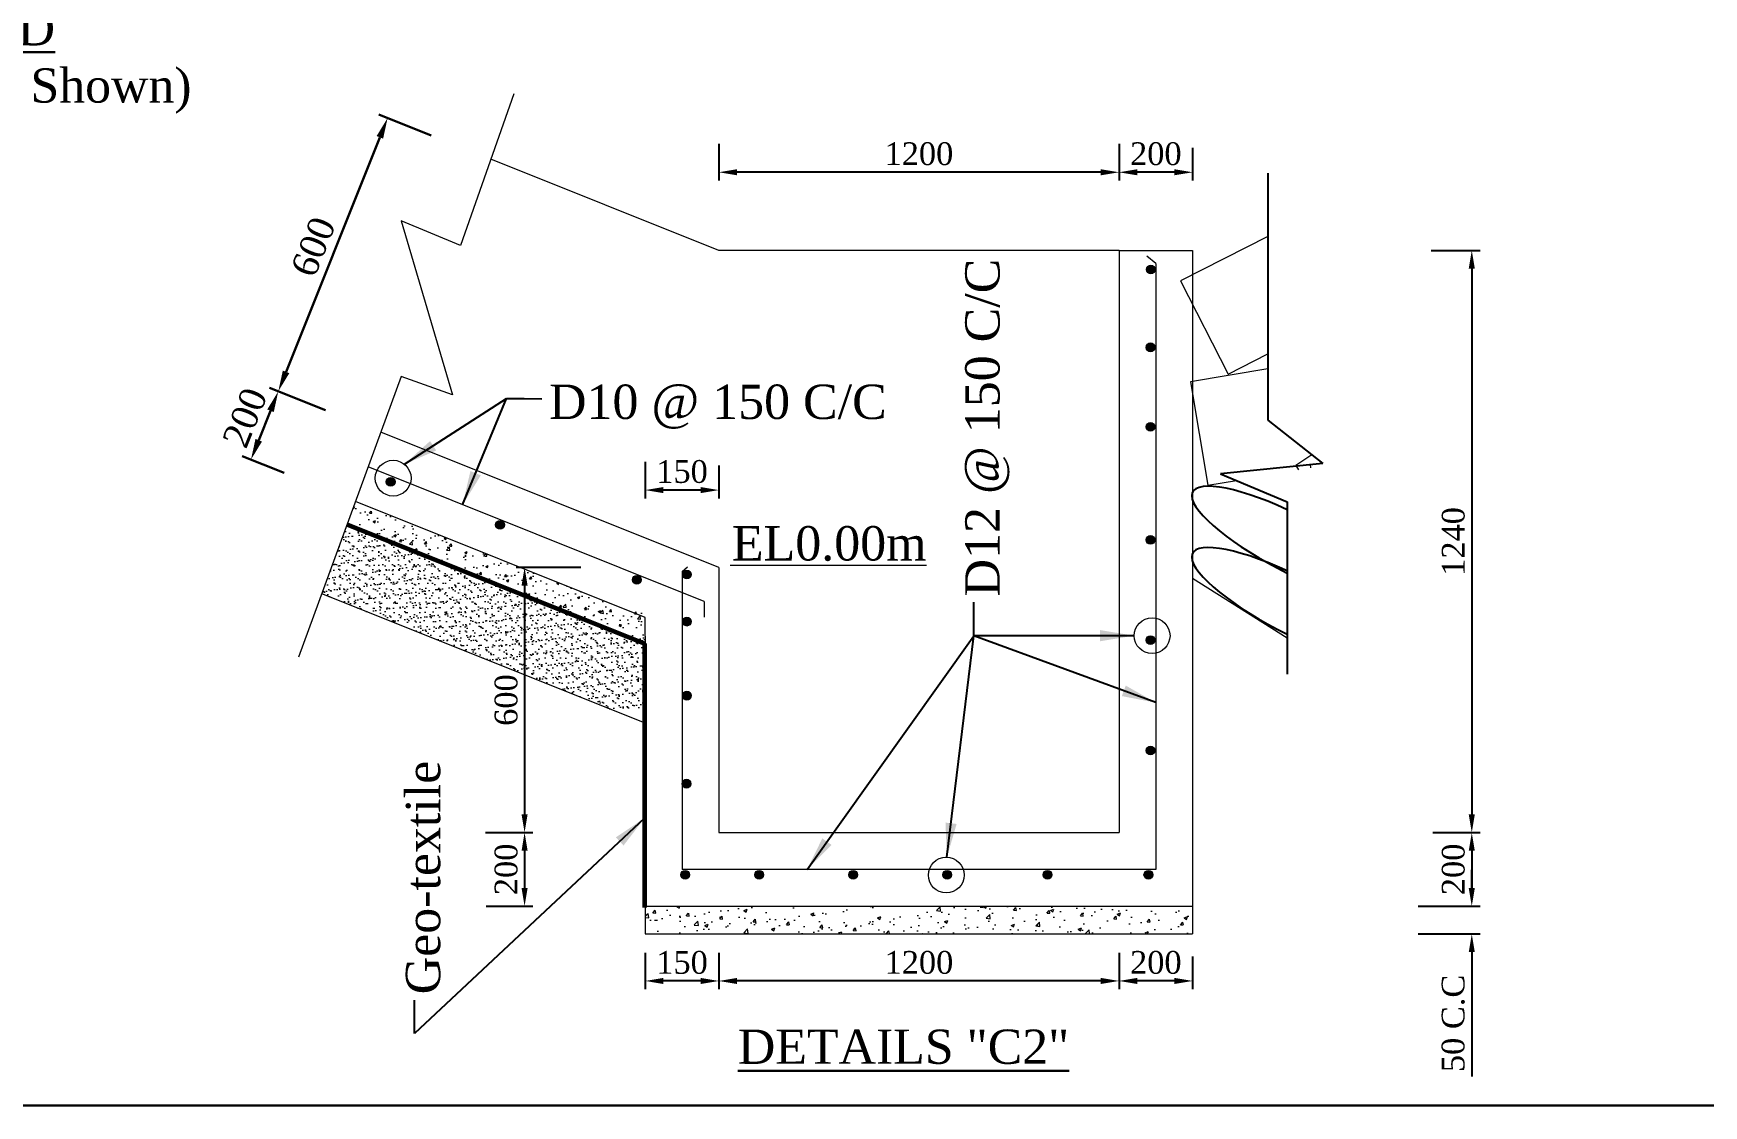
# Model space of a CAD drawing. Header units: metres. Extents: x -2434 to 11656, y -15288 to 8109.
# Drawn here: x 3242.9 to 3316.3, y -14114.4 to -14067.3 of the extents above; entities that cross this region are included whole.
import ezdxf

# ---------------------------------------------------------------- set-up
doc = ezdxf.new("R2010")
doc.units = ezdxf.units.M
doc.layers.add('Blocks', color=11, linetype='Continuous', lineweight=9)
doc.layers.add('LINE', color=7, linetype='Continuous')
doc.styles.get("Standard").update_dxf_attribs({"font": 'times.ttf'})
doc.dimstyles.get("Standard").update_dxf_attribs({"dimtxt": 0.5, "dimasz": 0.4075, "dimexe": 0.364, "dimexo": 0.219, "dimgap": 0.09, "dimtad": 0, "dimdec": 0, "dimlfac": 1000, "dimzin": 0, "dimdsep": 46, "dimtxsty": 'Standard', "dimcen": 0.09, "dimadec": 0, "dimazin": 0, "dimtfac": 1, "dimtdec": 0, "dimtofl": 0, "dimtmove": 0, "dimatfit": 3, "dimfxl": 1, "dimtolj": 1, "dimtzin": 0, "dimarcsym": 0})
pattern_1 = [(50, (3325.8325, -14481.2876), (1.09994, -0.0962322), [0.1150144, -1.265158]), (355, (3325.8325, -14481.2876), (-0.2127786, 1.1535045), [0.0920115, -1.0121265]), (100.451, (3325.9242, -14481.2956), (0.8871654, 1.057267), [0.097747, -1.0752184]), (46.1842, (3325.8325, -14480.9809), (1.6366397, -0.2538306), [0.1725216, -1.897737]), (96.6356, (3325.9689, -14481.002), (1.433328, 1.493832), [0.146621, -1.6128276]), (351.184, (3325.8325, -14480.981), (1.43333, 1.493829), [0.138017, -1.51819]), (21, (3325.98585, -14481.0576), (0.9153748, -0.617428), [0.1150144, -1.265158]), (326, (3325.9858, -14481.0576), (0.3731297, 1.112035), [0.0920115, -1.0121265]), (71.4514, (3326.0621, -14481.109), (1.288502, 0.4946093), [0.097747, -1.0752184]), (37.5, (3325.8325, -14481.28763), (0.01864744, 0.51050105), [0, -0.9998583, 0, -1.02746175, 0, -1.0159603]), (7.5, (3325.8325, -14481.28763), (0.4034237, 0.6048402), [0, -0.58580655, 0, -0.9768554, 0, -0.3872151]), (327.5, (3325.4905, -14481.28763), (0.8186282, -0.0345873), [0, -0.3833813, 0, -1.1961495, 0, -1.5871984]), (317.5, (3325.3372, -14481.2876), (0.8943299, 0.1535124), [0, -0.4983956, 0, -0.794366, 0, -1.1271409])]
pattern_2 = [(37.5, (3325.8325, -14481.28763), (-0.01380027, 0.42211892), [0, -0.332994, 0, -0.3724275, 0, -0.35599687]), (7.5, (3325.8325, -14481.28763), (0.3877138, 0.61826165), [0, -0.1796415, 0, -0.30013275, 0, -0.11501438]), (327.5, (3325.56303, -14481.28763), (0.68223092, 0.00123957), [0, -0.1095375, 0, -0.394335, 0, -0.51482625]), (317.5, (3325.56303, -14481.28763), (0.6585674, 0.1922765), [0, -0.05476875, 0, -0.2585085, 0, -0.29575125])]
pattern_3 = [(50, (3336.4972, -14606.517), (1.4665866, -0.1283096), [0.1533525, -1.6868775]), (355, (3336.4972, -14606.517), (-0.2837047, 1.538006), [0.122682, -1.349502]), (100.451, (3336.6194, -14606.5277), (1.182887, 1.4096893), [0.1303295, -1.4336245]), (46.1842, (3336.4972, -14606.108), (2.182186, -0.338441), [0.230029, -2.530316]), (96.6356, (3336.679, -14606.1363), (1.911104, 1.991776), [0.195494, -2.150437]), (351.184, (3336.4972, -14606.108), (1.911107, 1.991772), [0.184023, -2.024253]), (21, (3336.7017, -14606.2103), (1.2204998, -0.8232374), [0.1533525, -1.6868775]), (326, (3336.7017, -14606.2103), (0.4975063, 1.482713), [0.122682, -1.349502]), (71.4514, (3336.8034, -14606.2789), (1.7180028, 0.659479), [0.1303295, -1.4336245]), (37.5, (3336.4972, -14606.517), (0.02486326, 0.68066806), [0, -1.3331444, 0, -1.369949, 0, -1.3546137]), (7.5, (3336.4972, -14606.517), (0.5378983, 0.8064536), [0, -0.7810754, 0, -1.3024739, 0, -0.5162867]), (327.5, (3336.0412, -14606.517), (1.0915043, -0.0461164), [0, -0.511175, 0, -1.594866, 0, -2.1162645]), (317.5, (3335.8367, -14606.517), (1.19244, 0.2046833), [0, -0.6645275, 0, -1.0591546, 0, -1.5028545])]

# ---------------------------------------------------------------- blocks, each defined once
blk = doc.blocks.new('*D1242')
at = {"layer": 'Blocks', "color": 0, "lineweight": -2, "ltscale": 0.5}
for p, q in [((3273.019, -14107.641), (3273.019, -14109.247)), ((3289.804, -14108.883), (3273.819, -14108.883)), ((3290.604, -14108.788), (3290.604, -14109.247))]:
    blk.add_line(p, q, dxfattribs=at)
at = {"layer": 'Blocks', "color": 0, "lineweight": -3, "ltscale": 0.5}
for points in [[(3273.819, -14108.75), (3273.819, -14109.017), (3273.019, -14108.883)], [(3289.804, -14108.75), (3289.804, -14109.017), (3290.604, -14108.883)]]:
    blk.add_solid(points, dxfattribs=at)
at = {"layer": 'Defpoints', "color": 0, "lineweight": -3, "ltscale": 0.5}
for p in [(3273.019, -14107.422), (3273.019, -14108.883), (3290.604, -14108.569)]:
    blk.add_point(p, dxfattribs=at)
at = {"layer": 'Blocks', "color": 0, "lineweight": 30, "ltscale": 0.5, "insert": (3281.811, -14108.075), "char_height": 1, "attachment_point": 5}
blk.add_mtext('\\A1;1200', dxfattribs=at)
blk = doc.blocks.new('*D1243')
at = {"layer": 'Blocks', "color": 0, "lineweight": -2, "ltscale": 0.5}
for p, q in [((3290.604, -14107.641), (3290.604, -14109.247)), ((3293.838, -14107.805), (3293.838, -14109.247)), ((3293.038, -14108.883), (3291.404, -14108.883))]:
    blk.add_line(p, q, dxfattribs=at)
at = {"layer": 'Blocks', "color": 0, "lineweight": -3, "ltscale": 0.5}
for points in [[(3291.404, -14108.75), (3291.404, -14109.017), (3290.604, -14108.883)], [(3293.038, -14108.75), (3293.038, -14109.017), (3293.838, -14108.883)]]:
    blk.add_solid(points, dxfattribs=at)
at = {"layer": 'Defpoints', "color": 0, "lineweight": -3, "ltscale": 0.5}
for p in [(3290.604, -14107.422), (3293.838, -14107.586), (3290.604, -14108.883)]:
    blk.add_point(p, dxfattribs=at)
at = {"layer": 'Blocks', "color": 0, "lineweight": 30, "ltscale": 0.5, "insert": (3292.221, -14108.075), "char_height": 1, "attachment_point": 5}
blk.add_mtext('\\A1;200', dxfattribs=at)
blk = doc.blocks.new('*D1244')
at = {"layer": 'Blocks', "color": 0, "lineweight": -2, "ltscale": 0.5}
for p, q in [((3269.784, -14107.641), (3269.784, -14109.247)), ((3273.019, -14107.805), (3273.019, -14109.247)), ((3272.219, -14108.883), (3270.584, -14108.883))]:
    blk.add_line(p, q, dxfattribs=at)
at = {"layer": 'Blocks', "color": 0, "lineweight": -3, "ltscale": 0.5}
for points in [[(3270.584, -14108.75), (3270.584, -14109.017), (3269.784, -14108.883)], [(3272.219, -14108.75), (3272.219, -14109.017), (3273.019, -14108.883)]]:
    blk.add_solid(points, dxfattribs=at)
at = {"layer": 'Defpoints', "color": 0, "lineweight": -3, "ltscale": 0.5}
for p in [(3269.784, -14107.422), (3273.019, -14107.586), (3269.784, -14108.883)]:
    blk.add_point(p, dxfattribs=at)
at = {"layer": 'Blocks', "color": 0, "lineweight": 30, "ltscale": 0.5, "insert": (3271.402, -14108.075), "char_height": 1, "attachment_point": 5}
blk.add_mtext('\\A1;150', dxfattribs=at)
blk = doc.blocks.new('*D1245')
at = {"layer": 'Blocks', "color": 0, "lineweight": -2, "ltscale": 0.5}
for p, q in [((3262.771, -14102.365), (3264.848, -14102.365)), ((3264.484, -14103.165), (3264.484, -14104.8)), ((3262.8, -14105.6), (3264.848, -14105.6))]:
    blk.add_line(p, q, dxfattribs=at)
at = {"layer": 'Blocks', "color": 0, "lineweight": -3, "ltscale": 0.5}
for points in [[(3264.351, -14103.165), (3264.617, -14103.165), (3264.484, -14102.365)], [(3264.351, -14104.8), (3264.617, -14104.8), (3264.484, -14105.6)]]:
    blk.add_solid(points, dxfattribs=at)
at = {"layer": 'Defpoints', "color": 0, "lineweight": -3, "ltscale": 0.5}
for p in [(3262.552, -14102.365), (3262.581, -14105.6), (3264.484, -14105.6)]:
    blk.add_point(p, dxfattribs=at)
at = {"layer": 'Blocks', "color": 0, "lineweight": 30, "ltscale": 0.5, "insert": (3263.675, -14103.982), "char_height": 1, "attachment_point": 5, "rotation": 90}
blk.add_mtext('\\A1;200', dxfattribs=at)
blk = doc.blocks.new('*D1246')
at = {"layer": 'Blocks', "color": 0, "lineweight": -2, "ltscale": 0.5}
for p, q in [((3266.953, -14090.721), (3264.12, -14090.721)), ((3264.484, -14091.521), (3264.484, -14101.565)), ((3262.771, -14102.365), (3264.848, -14102.365))]:
    blk.add_line(p, q, dxfattribs=at)
at = {"layer": 'Blocks', "color": 0, "lineweight": -3, "ltscale": 0.5}
for points in [[(3264.351, -14091.521), (3264.617, -14091.521), (3264.484, -14090.721)], [(3264.351, -14101.565), (3264.617, -14101.565), (3264.484, -14102.365)]]:
    blk.add_solid(points, dxfattribs=at)
at = {"layer": 'Defpoints', "color": 0, "lineweight": -3, "ltscale": 0.5}
for p in [(3267.172, -14090.721), (3262.552, -14102.365), (3264.484, -14102.365)]:
    blk.add_point(p, dxfattribs=at)
at = {"layer": 'Blocks', "color": 0, "lineweight": 30, "ltscale": 0.5, "insert": (3263.675, -14096.543), "char_height": 1, "attachment_point": 5, "rotation": 90}
blk.add_mtext('\\A1;600', dxfattribs=at)
blk = doc.blocks.new('*D1247')
at = {"layer": 'Blocks', "color": 0, "lineweight": -2, "ltscale": 0.5}
for p, q in [((3273.019, -14072.112), (3273.019, -14073.719)), ((3290.604, -14073.26), (3290.604, -14073.719)), ((3289.804, -14073.355), (3273.819, -14073.355))]:
    blk.add_line(p, q, dxfattribs=at)
at = {"layer": 'Blocks', "color": 0, "lineweight": -3, "ltscale": 0.5}
for points in [[(3273.819, -14073.222), (3273.819, -14073.488), (3273.019, -14073.355)], [(3289.804, -14073.222), (3289.804, -14073.488), (3290.604, -14073.355)]]:
    blk.add_solid(points, dxfattribs=at)
at = {"layer": 'Defpoints', "color": 0, "lineweight": -3, "ltscale": 0.5}
for p in [(3273.019, -14071.893), (3290.604, -14073.041), (3273.019, -14073.355)]:
    blk.add_point(p, dxfattribs=at)
at = {"layer": 'Blocks', "color": 0, "lineweight": 30, "ltscale": 0.5, "insert": (3281.811, -14072.546), "char_height": 1, "attachment_point": 5}
blk.add_mtext('\\A1;1200', dxfattribs=at)
blk = doc.blocks.new('*D1248')
at = {"layer": 'Blocks', "color": 0, "lineweight": -2, "ltscale": 0.5}
for p, q in [((3290.604, -14072.112), (3290.604, -14073.719)), ((3293.838, -14072.277), (3293.838, -14073.719)), ((3293.038, -14073.355), (3291.404, -14073.355))]:
    blk.add_line(p, q, dxfattribs=at)
at = {"layer": 'Blocks', "color": 0, "lineweight": -3, "ltscale": 0.5}
for points in [[(3291.404, -14073.222), (3291.404, -14073.488), (3290.604, -14073.355)], [(3293.038, -14073.222), (3293.038, -14073.488), (3293.838, -14073.355)]]:
    blk.add_solid(points, dxfattribs=at)
at = {"layer": 'Defpoints', "color": 0, "lineweight": -3, "ltscale": 0.5}
for p in [(3290.604, -14071.893), (3293.838, -14072.058), (3290.604, -14073.355)]:
    blk.add_point(p, dxfattribs=at)
at = {"layer": 'Blocks', "color": 0, "lineweight": 30, "ltscale": 0.5, "insert": (3292.221, -14072.546), "char_height": 1, "attachment_point": 5}
blk.add_mtext('\\A1;200', dxfattribs=at)
blk = doc.blocks.new('*D1249')
at = {"layer": 'Blocks', "color": 0, "lineweight": -2, "ltscale": 0.5}
for p, q in [((3269.784, -14086.075), (3269.784, -14087.682)), ((3273.019, -14086.239), (3273.019, -14087.682)), ((3272.219, -14087.318), (3270.584, -14087.318))]:
    blk.add_line(p, q, dxfattribs=at)
at = {"layer": 'Blocks', "color": 0, "lineweight": -3, "ltscale": 0.5}
for points in [[(3270.584, -14087.184), (3270.584, -14087.451), (3269.784, -14087.318)], [(3272.219, -14087.184), (3272.219, -14087.451), (3273.019, -14087.318)]]:
    blk.add_solid(points, dxfattribs=at)
at = {"layer": 'Defpoints', "color": 0, "lineweight": -3, "ltscale": 0.5}
for p in [(3269.784, -14085.856), (3273.019, -14086.02), (3269.784, -14087.318)]:
    blk.add_point(p, dxfattribs=at)
at = {"layer": 'Blocks', "color": 0, "lineweight": 30, "ltscale": 0.5, "insert": (3271.402, -14086.509), "char_height": 1, "attachment_point": 5}
blk.add_mtext('\\A1;150', dxfattribs=at)
blk = doc.blocks.new('*D1287')
at = {"layer": 'Blocks', "color": 0, "lineweight": -2, "ltscale": 0.5}
for p, q in [((3273.019, -14107.641), (3273.019, -14109.247)), ((3289.804, -14108.883), (3273.819, -14108.883)), ((3290.604, -14108.788), (3290.604, -14109.247))]:
    blk.add_line(p, q, dxfattribs=at)
at = {"layer": 'Blocks', "color": 0, "lineweight": -3, "ltscale": 0.5}
for points in [[(3273.819, -14108.75), (3273.819, -14109.017), (3273.019, -14108.883)], [(3289.804, -14108.75), (3289.804, -14109.017), (3290.604, -14108.883)]]:
    blk.add_solid(points, dxfattribs=at)
at = {"layer": 'Defpoints', "color": 0, "lineweight": -3, "ltscale": 0.5}
for p in [(3273.019, -14107.422), (3273.019, -14108.883), (3290.604, -14108.569)]:
    blk.add_point(p, dxfattribs=at)
at = {"layer": 'Blocks', "color": 0, "lineweight": 30, "ltscale": 0.5, "insert": (3281.811, -14108.075), "char_height": 1, "attachment_point": 5}
blk.add_mtext('\\A1;1200', dxfattribs=at)
blk = doc.blocks.new('*D1288')
at = {"layer": 'Blocks', "color": 0, "lineweight": -2, "ltscale": 0.5}
for p, q in [((3290.604, -14107.641), (3290.604, -14109.247)), ((3293.838, -14107.805), (3293.838, -14109.247)), ((3293.038, -14108.883), (3291.404, -14108.883))]:
    blk.add_line(p, q, dxfattribs=at)
at = {"layer": 'Blocks', "color": 0, "lineweight": -3, "ltscale": 0.5}
for points in [[(3291.404, -14108.75), (3291.404, -14109.017), (3290.604, -14108.883)], [(3293.038, -14108.75), (3293.038, -14109.017), (3293.838, -14108.883)]]:
    blk.add_solid(points, dxfattribs=at)
at = {"layer": 'Defpoints', "color": 0, "lineweight": -3, "ltscale": 0.5}
for p in [(3290.604, -14107.422), (3293.838, -14107.586), (3290.604, -14108.883)]:
    blk.add_point(p, dxfattribs=at)
at = {"layer": 'Blocks', "color": 0, "lineweight": 30, "ltscale": 0.5, "insert": (3292.221, -14108.075), "char_height": 1, "attachment_point": 5}
blk.add_mtext('\\A1;200', dxfattribs=at)
blk = doc.blocks.new('*D1289')
at = {"layer": 'Blocks', "color": 0, "lineweight": -2, "ltscale": 0.5}
for p, q in [((3269.784, -14107.641), (3269.784, -14109.247)), ((3273.019, -14107.805), (3273.019, -14109.247)), ((3272.219, -14108.883), (3270.584, -14108.883))]:
    blk.add_line(p, q, dxfattribs=at)
at = {"layer": 'Blocks', "color": 0, "lineweight": -3, "ltscale": 0.5}
for points in [[(3270.584, -14108.75), (3270.584, -14109.017), (3269.784, -14108.883)], [(3272.219, -14108.75), (3272.219, -14109.017), (3273.019, -14108.883)]]:
    blk.add_solid(points, dxfattribs=at)
at = {"layer": 'Defpoints', "color": 0, "lineweight": -3, "ltscale": 0.5}
for p in [(3269.784, -14107.422), (3273.019, -14107.586), (3269.784, -14108.883)]:
    blk.add_point(p, dxfattribs=at)
at = {"layer": 'Blocks', "color": 0, "lineweight": 30, "ltscale": 0.5, "insert": (3271.402, -14108.075), "char_height": 1, "attachment_point": 5}
blk.add_mtext('\\A1;150', dxfattribs=at)
blk = doc.blocks.new('*D1290')
at = {"layer": 'Blocks', "color": 0, "lineweight": -2, "ltscale": 0.5}
for p, q in [((3262.771, -14102.365), (3264.848, -14102.365)), ((3264.484, -14103.165), (3264.484, -14104.8)), ((3262.8, -14105.6), (3264.848, -14105.6))]:
    blk.add_line(p, q, dxfattribs=at)
at = {"layer": 'Blocks', "color": 0, "lineweight": -3, "ltscale": 0.5}
for points in [[(3264.351, -14103.165), (3264.617, -14103.165), (3264.484, -14102.365)], [(3264.351, -14104.8), (3264.617, -14104.8), (3264.484, -14105.6)]]:
    blk.add_solid(points, dxfattribs=at)
at = {"layer": 'Defpoints', "color": 0, "lineweight": -3, "ltscale": 0.5}
for p in [(3262.552, -14102.365), (3262.581, -14105.6), (3264.484, -14105.6)]:
    blk.add_point(p, dxfattribs=at)
at = {"layer": 'Blocks', "color": 0, "lineweight": 30, "ltscale": 0.5, "insert": (3263.675, -14103.982), "char_height": 1, "attachment_point": 5, "rotation": 90}
blk.add_mtext('\\A1;200', dxfattribs=at)
blk = doc.blocks.new('*D1291')
at = {"layer": 'Blocks', "color": 0, "lineweight": -2, "ltscale": 0.5}
for p, q in [((3266.953, -14090.721), (3264.12, -14090.721)), ((3264.484, -14091.521), (3264.484, -14101.565)), ((3262.771, -14102.365), (3264.848, -14102.365))]:
    blk.add_line(p, q, dxfattribs=at)
at = {"layer": 'Blocks', "color": 0, "lineweight": -3, "ltscale": 0.5}
for points in [[(3264.351, -14091.521), (3264.617, -14091.521), (3264.484, -14090.721)], [(3264.351, -14101.565), (3264.617, -14101.565), (3264.484, -14102.365)]]:
    blk.add_solid(points, dxfattribs=at)
at = {"layer": 'Defpoints', "color": 0, "lineweight": -3, "ltscale": 0.5}
for p in [(3267.172, -14090.721), (3262.552, -14102.365), (3264.484, -14102.365)]:
    blk.add_point(p, dxfattribs=at)
at = {"layer": 'Blocks', "color": 0, "lineweight": 30, "ltscale": 0.5, "insert": (3263.675, -14096.543), "char_height": 1, "attachment_point": 5, "rotation": 90}
blk.add_mtext('\\A1;600', dxfattribs=at)
blk = doc.blocks.new('*D1292')
at = {"layer": 'Blocks', "color": 0, "lineweight": -2, "ltscale": 0.5}
for p, q in [((3273.019, -14072.112), (3273.019, -14073.719)), ((3290.604, -14073.26), (3290.604, -14073.719)), ((3289.804, -14073.355), (3273.819, -14073.355))]:
    blk.add_line(p, q, dxfattribs=at)
at = {"layer": 'Blocks', "color": 0, "lineweight": -3, "ltscale": 0.5}
for points in [[(3273.819, -14073.222), (3273.819, -14073.488), (3273.019, -14073.355)], [(3289.804, -14073.222), (3289.804, -14073.488), (3290.604, -14073.355)]]:
    blk.add_solid(points, dxfattribs=at)
at = {"layer": 'Defpoints', "color": 0, "lineweight": -3, "ltscale": 0.5}
for p in [(3273.019, -14071.893), (3290.604, -14073.041), (3273.019, -14073.355)]:
    blk.add_point(p, dxfattribs=at)
at = {"layer": 'Blocks', "color": 0, "lineweight": 30, "ltscale": 0.5, "insert": (3281.811, -14072.546), "char_height": 1, "attachment_point": 5}
blk.add_mtext('\\A1;1200', dxfattribs=at)
blk = doc.blocks.new('*D1293')
at = {"layer": 'Blocks', "color": 0, "lineweight": -2, "ltscale": 0.5}
for p, q in [((3290.604, -14072.112), (3290.604, -14073.719)), ((3293.838, -14072.277), (3293.838, -14073.719)), ((3293.038, -14073.355), (3291.404, -14073.355))]:
    blk.add_line(p, q, dxfattribs=at)
at = {"layer": 'Blocks', "color": 0, "lineweight": -3, "ltscale": 0.5}
for points in [[(3291.404, -14073.222), (3291.404, -14073.488), (3290.604, -14073.355)], [(3293.038, -14073.222), (3293.038, -14073.488), (3293.838, -14073.355)]]:
    blk.add_solid(points, dxfattribs=at)
at = {"layer": 'Defpoints', "color": 0, "lineweight": -3, "ltscale": 0.5}
for p in [(3290.604, -14071.893), (3293.838, -14072.058), (3290.604, -14073.355)]:
    blk.add_point(p, dxfattribs=at)
at = {"layer": 'Blocks', "color": 0, "lineweight": 30, "ltscale": 0.5, "insert": (3292.221, -14072.546), "char_height": 1, "attachment_point": 5}
blk.add_mtext('\\A1;200', dxfattribs=at)
blk = doc.blocks.new('*D1294')
at = {"layer": 'Blocks', "color": 0, "lineweight": -2, "ltscale": 0.5}
for p, q in [((3269.784, -14086.075), (3269.784, -14087.682)), ((3273.019, -14086.239), (3273.019, -14087.682)), ((3272.219, -14087.318), (3270.584, -14087.318))]:
    blk.add_line(p, q, dxfattribs=at)
at = {"layer": 'Blocks', "color": 0, "lineweight": -3, "ltscale": 0.5}
for points in [[(3270.584, -14087.184), (3270.584, -14087.451), (3269.784, -14087.318)], [(3272.219, -14087.184), (3272.219, -14087.451), (3273.019, -14087.318)]]:
    blk.add_solid(points, dxfattribs=at)
at = {"layer": 'Defpoints', "color": 0, "lineweight": -3, "ltscale": 0.5}
for p in [(3269.784, -14085.856), (3273.019, -14086.02), (3269.784, -14087.318)]:
    blk.add_point(p, dxfattribs=at)
at = {"layer": 'Blocks', "color": 0, "lineweight": 30, "ltscale": 0.5, "insert": (3271.402, -14086.509), "char_height": 1, "attachment_point": 5}
blk.add_mtext('\\A1;150', dxfattribs=at)
blk = doc.blocks.new('*D1296')
at = {"layer": 'Blocks', "color": 0, "lineweight": -2, "ltscale": 0.5}
for p, q in [((3304.327, -14076.787), (3306.468, -14076.787)), ((3306.104, -14077.587), (3306.104, -14101.565)), ((3304.391, -14102.365), (3306.468, -14102.365))]:
    blk.add_line(p, q, dxfattribs=at)
at = {"layer": 'Blocks', "color": 0, "lineweight": -3, "ltscale": 0.5}
for points in [[(3305.971, -14077.587), (3306.238, -14077.587), (3306.104, -14076.787)], [(3305.971, -14101.565), (3306.238, -14101.565), (3306.104, -14102.365)]]:
    blk.add_solid(points, dxfattribs=at)
at = {"layer": 'Defpoints', "color": 0, "lineweight": -3, "ltscale": 0.5}
for p in [(3304.108, -14076.787), (3304.172, -14102.365), (3306.104, -14102.365)]:
    blk.add_point(p, dxfattribs=at)
at = {"layer": 'Blocks', "color": 0, "lineweight": 30, "ltscale": 0.5, "insert": (3305.296, -14089.576), "char_height": 1, "attachment_point": 5, "rotation": 90}
blk.add_mtext('\\A1;1240', dxfattribs=at)
blk = doc.blocks.new('*D1297')
at = {"layer": 'Blocks', "color": 0, "lineweight": -2, "ltscale": 0.5}
for p, q in [((3304.391, -14102.365), (3306.468, -14102.365)), ((3306.104, -14103.165), (3306.104, -14104.8)), ((3304.42, -14105.6), (3306.468, -14105.6))]:
    blk.add_line(p, q, dxfattribs=at)
at = {"layer": 'Blocks', "color": 0, "lineweight": -3, "ltscale": 0.5}
for points in [[(3305.971, -14103.165), (3306.238, -14103.165), (3306.104, -14102.365)], [(3305.971, -14104.8), (3306.238, -14104.8), (3306.104, -14105.6)]]:
    blk.add_solid(points, dxfattribs=at)
at = {"layer": 'Defpoints', "color": 0, "lineweight": -3, "ltscale": 0.5}
for p in [(3304.172, -14102.365), (3304.201, -14105.6), (3306.104, -14105.6)]:
    blk.add_point(p, dxfattribs=at)
at = {"layer": 'Blocks', "color": 0, "lineweight": 30, "ltscale": 0.5, "insert": (3305.296, -14103.982), "char_height": 1, "attachment_point": 5, "rotation": 90}
blk.add_mtext('\\A1;200', dxfattribs=at)
blk = doc.blocks.new('*D1298')
at = {"layer": 'Blocks', "color": 0, "lineweight": -2, "ltscale": 0.5}
for p, q in [((3306.104, -14104.8), (3306.104, -14104)), ((3303.747, -14105.6), (3306.468, -14105.6)), ((3303.742, -14106.816), (3306.468, -14106.816)), ((3306.104, -14107.616), (3306.104, -14113.079))]:
    blk.add_line(p, q, dxfattribs=at)
at = {"layer": 'Blocks', "color": 0, "lineweight": -3, "ltscale": 0.5}
for points in [[(3305.971, -14104.8), (3306.238, -14104.8), (3306.104, -14105.6)], [(3305.971, -14107.616), (3306.238, -14107.616), (3306.104, -14106.816)]]:
    blk.add_solid(points, dxfattribs=at)
at = {"layer": 'Defpoints', "color": 0, "lineweight": -3, "ltscale": 0.5}
for p in [(3303.528, -14105.6), (3303.523, -14106.816), (3306.104, -14106.816)]:
    blk.add_point(p, dxfattribs=at)
at = {"layer": 'Blocks', "color": 0, "lineweight": 30, "ltscale": 0.5, "insert": (3305.293, -14110.748), "char_height": 1, "attachment_point": 5, "rotation": 90}
blk.add_mtext('\\A1;50 C.C', dxfattribs=at)
blk = doc.blocks.new('*D1299')
at = {"layer": 'Blocks', "color": 0, "lineweight": -2, "ltscale": 0.5}
for p, q in [((3306.104, -14104.8), (3306.104, -14104)), ((3303.747, -14105.6), (3306.468, -14105.6)), ((3303.742, -14106.816), (3306.468, -14106.816)), ((3306.104, -14107.616), (3306.104, -14113.079))]:
    blk.add_line(p, q, dxfattribs=at)
at = {"layer": 'Blocks', "color": 0, "lineweight": -3, "ltscale": 0.5}
for points in [[(3305.971, -14104.8), (3306.238, -14104.8), (3306.104, -14105.6)], [(3305.971, -14107.616), (3306.238, -14107.616), (3306.104, -14106.816)]]:
    blk.add_solid(points, dxfattribs=at)
at = {"layer": 'Defpoints', "color": 0, "lineweight": -3, "ltscale": 0.5}
for p in [(3303.528, -14105.6), (3303.523, -14106.816), (3306.104, -14106.816)]:
    blk.add_point(p, dxfattribs=at)
at = {"layer": 'Blocks', "color": 0, "lineweight": 30, "ltscale": 0.5, "insert": (3305.293, -14110.748), "char_height": 1, "attachment_point": 5, "rotation": 90}
blk.add_mtext('\\A1;50 C.C', dxfattribs=at)

msp = doc.modelspace()

# ---------------------------------------------------------------- hatches: boundary and pattern name
at = {"layer": 'Blocks', "lineweight": 13, "ltscale": 0.05}
for points in [[(3292.194491, -14077.62794, -1), (3291.808725, -14077.62794, -1)], [(3292.194491, -14077.62794, -1), (3291.808725, -14077.62794, -1)], [(3292.179017, -14081.046929, -1), (3291.793251, -14081.046929, -1)], [(3292.179017, -14081.046929, -1), (3291.793251, -14081.046929, -1)], [(3292.179017, -14084.54181, -1), (3291.793251, -14084.54181, -1)], [(3292.179017, -14084.54181, -1), (3291.793251, -14084.54181, -1)], [(3258.792386, -14086.953899, -1), (3258.40662, -14086.953899, -1)], [(3258.792386, -14086.953899, -1), (3258.40662, -14086.953899, -1)], [(3263.598286, -14088.845752, -1), (3263.21252, -14088.845752, -1)], [(3263.598286, -14088.845752, -1), (3263.21252, -14088.845752, -1)], [(3292.179017, -14089.508261, -1), (3291.793251, -14089.508261, -1)], [(3292.179017, -14089.508261, -1), (3291.793251, -14089.508261, -1)], [(3271.810332, -14091.026545, -1), (3271.424565, -14091.026545, -1)], [(3271.810332, -14091.026545, -1), (3271.424565, -14091.026545, -1)], [(3269.611562, -14091.257932, -1), (3269.225795, -14091.257932, -1)], [(3269.611562, -14091.257932, -1), (3269.225795, -14091.257932, -1)], [(3271.810332, -14093.096627, -1), (3271.424565, -14093.096627, -1)], [(3271.810332, -14093.096627, -1), (3271.424565, -14093.096627, -1)], [(3292.179017, -14093.908148, -1), (3291.793251, -14093.908148, -1)], [(3292.179017, -14093.908148, -1), (3291.793251, -14093.908148, -1)], [(3271.810332, -14096.348494, -1), (3271.424565, -14096.348494, -1)], [(3271.810332, -14096.348494, -1), (3271.424565, -14096.348494, -1)], [(3292.179017, -14098.759367, -1), (3291.793251, -14098.759367, -1)], [(3292.179017, -14098.759367, -1), (3291.793251, -14098.759367, -1)], [(3271.789743, -14100.217283, -1), (3271.403977, -14100.217283, -1)], [(3271.789743, -14100.217283, -1), (3271.403977, -14100.217283, -1)], [(3271.735445, -14104.217204, -1), (3271.349679, -14104.217204, -1)], [(3271.735445, -14104.217204, -1), (3271.349679, -14104.217204, -1)], [(3274.982128, -14104.217204, -1), (3274.596362, -14104.217204, -1)], [(3274.982128, -14104.217204, -1), (3274.596362, -14104.217204, -1)], [(3279.114772, -14104.217204, -1), (3278.729006, -14104.217204, -1)], [(3279.114772, -14104.217204, -1), (3278.729006, -14104.217204, -1)], [(3283.247809, -14104.217204, -1), (3282.862043, -14104.217204, -1)], [(3283.247809, -14104.217204, -1), (3282.862043, -14104.217204, -1)], [(3287.65702, -14104.217204, -1), (3287.271254, -14104.217204, -1)], [(3287.65702, -14104.217204, -1), (3287.271254, -14104.217204, -1)], [(3292.08682, -14104.217204, -1), (3291.701054, -14104.217204, -1)], [(3292.08682, -14104.217204, -1), (3291.701054, -14104.217204, -1)]]:
    msp.add_hatch(color=0, dxfattribs=at).paths.add_polyline_path(points)
at = {"layer": 'Blocks', "lineweight": 5, "ltscale": 0.05}
h = msp.add_hatch(dxfattribs=at)
h.set_pattern_fill('AR-CONC', color=0, scale=0.006037, style=0)
h.set_pattern_definition(pattern_1)
h.paths.add_polyline_path([(3257.051981, -14087.818202), (3256.681706, -14088.831268), (3268.953887, -14093.740141), (3269.784399, -14093.740141), (3269.784399, -14092.662016), (3269.161515, -14092.662016)])
h = msp.add_hatch(dxfattribs=at)
h.set_pattern_fill('AR-CONC', color=0, scale=0.006037, style=0)
h.set_pattern_definition(pattern_1)
h.paths.add_polyline_path([(3257.051981, -14087.818202), (3256.681706, -14088.831268), (3268.953887, -14093.740141), (3269.784399, -14093.740141), (3269.784399, -14092.662016), (3269.161515, -14092.662016)])
h = msp.add_hatch(dxfattribs=at)
h.set_pattern_fill('AR-SAND', color=0, scale=0.008625, style=0)
h.set_pattern_definition(pattern_2)
h.paths.add_polyline_path([(3256.681706, -14088.831268), (3255.570879, -14091.870466), (3268.331004, -14096.974516), (3269.784399, -14096.974516), (3269.784399, -14093.740141), (3268.953887, -14093.740141)])
h.paths.add_polyline_path([(3262.681643, -14097.390686), (3262.681643, -14094.402096), (3264.426542, -14094.402096), (3264.426542, -14097.390686)], flags=9)
h = msp.add_hatch(dxfattribs=at)
h.set_pattern_fill('AR-SAND', color=0, scale=0.008625, style=0)
h.set_pattern_definition(pattern_2)
h.paths.add_polyline_path([(3256.681706, -14088.831268), (3255.570879, -14091.870466), (3268.331004, -14096.974516), (3269.784399, -14096.974516), (3269.784399, -14093.740141), (3268.953887, -14093.740141)])
h.paths.add_polyline_path([(3262.681643, -14097.390686), (3262.681643, -14094.402096), (3264.426542, -14094.402096), (3264.426542, -14097.390686)], flags=9)
h = msp.add_hatch(dxfattribs=at)
h.set_pattern_fill('AR-CONC', color=0, scale=0.00805, style=0)
h.set_pattern_definition(pattern_3)
h.paths.add_polyline_path([(3269.784399, -14105.599516), (3269.784399, -14106.816407), (3293.838434, -14106.816407), (3293.838434, -14105.599516)])
h = msp.add_hatch(dxfattribs=at)
h.set_pattern_fill('AR-CONC', color=0, scale=0.00805, style=0)
h.set_pattern_definition(pattern_3)
h.paths.add_polyline_path([(3269.784399, -14105.599516), (3269.784399, -14106.816407), (3293.838434, -14106.816407), (3293.838434, -14105.599516)])

# ---------------------------------------------------------------- linework, layer by layer
at = {"color": 0, "linetype": 'Continuous', "lineweight": -3, "ltscale": 0.5}
for p, q in [((3297.143763, -14073.397906), (3297.143763, -14084.252148)), ((3297.143763, -14084.252148), (3299.561881, -14086.146268)), ((3299.561881, -14086.146268), (3295.061974, -14086.596882)), ((3295.061974, -14086.596882), (3297.992929, -14087.833656)), ((3297.992929, -14087.833656), (3297.992929, -14095.407298))]:
    msp.add_line(p, q, dxfattribs=at)
for centre in [(3298.220048, -14089.678101), (3298.220048, -14089.678101), (3298.220048, -14092.36782), (3298.220048, -14092.36782)]:
    msp.add_ellipse(centre, major_axis=(4.384762, -2.273212), ratio=0.252503121, start_param=1.75234425, end_param=4.791173455, dxfattribs=at)
at = {"layer": 'Blocks', "color": 0, "lineweight": 30, "ltscale": 0.5}
for p, q in [((3260.38237, -14071.732716), (3258.077941, -14070.810944)), ((3260.38237, -14071.732716), (3258.077941, -14070.810944)), ((3254.003414, -14082.124377), (3258.124922, -14071.820606)), ((3254.003414, -14082.124377), (3258.124922, -14071.820606)), ((3255.729396, -14083.80564), (3253.273074, -14082.823111)), ((3255.729396, -14083.80564), (3253.273074, -14082.823111)), ((3252.802197, -14085.127418), (3253.320055, -14083.832774)), ((3252.802197, -14085.127418), (3253.320055, -14083.832774)), ((3253.920815, -14086.565736), (3252.071857, -14085.826153)), ((3253.920815, -14086.565736), (3252.071857, -14085.826153))]:
    msp.add_line(p, q, dxfattribs=at)
at = {"layer": 'Blocks', "color": 0, "lineweight": 13, "ltscale": 0.05}
for p, q in [((3273.018774, -14076.787277), (3263.005219, -14072.781855)), ((3273.018774, -14076.787277), (3263.005219, -14072.781855)), ((3290.604059, -14076.787277), (3273.018774, -14076.787277)), ((3290.604059, -14076.787277), (3273.018774, -14076.787277)), ((3290.604059, -14076.787277), (3293.838434, -14076.787277)), ((3290.604059, -14076.787277), (3290.604059, -14102.365141)), ((3290.604059, -14076.787277), (3293.838434, -14076.787277)), ((3290.604059, -14076.787277), (3290.604059, -14102.365141)), ((3293.838434, -14076.787277), (3293.838434, -14105.599516)), ((3293.838434, -14076.787277), (3293.838434, -14105.599516)), ((3292.221246, -14077.356838), (3291.82999, -14077.0348)), ((3292.221246, -14077.356838), (3291.82999, -14077.0348)), ((3292.221246, -14077.356838), (3292.221246, -14103.982328)), ((3292.221246, -14077.356838), (3292.221246, -14103.982328)), ((3273.018774, -14090.721391), (3258.162807, -14084.779004)), ((3273.018774, -14090.721391), (3258.162807, -14084.779004)), ((3272.374287, -14092.208788), (3257.606301, -14086.301593)), ((3272.374287, -14092.208788), (3257.606301, -14086.301593)), ((3269.784399, -14092.911169), (3257.051981, -14087.818202)), ((3269.784399, -14092.911169), (3257.051981, -14087.818202)), ((3271.401586, -14090.899442), (3271.635847, -14090.686417)), ((3271.401586, -14090.899442), (3271.635847, -14090.686417)), ((3271.401586, -14090.899442), (3271.401586, -14103.982328)), ((3271.401586, -14090.899442), (3271.401586, -14103.982328)), ((3273.018774, -14090.721391), (3273.018774, -14102.365141)), ((3273.018774, -14090.721391), (3273.018774, -14102.365141)), ((3273.516217, -14090.620167), (3282.13796, -14090.620167)), ((3273.516217, -14090.620167), (3282.13796, -14090.620167)), ((3293.838434, -14091.193396), (3297.992929, -14093.80683)), ((3293.838434, -14091.193396), (3297.992929, -14093.80683)), ((3269.756358, -14097.544658), (3255.570879, -14091.870466)), ((3269.756358, -14097.544658), (3255.570879, -14091.870466)), ((3272.374287, -14092.208788), (3272.374287, -14092.902208)), ((3272.374287, -14092.208788), (3272.374287, -14092.902208)), ((3269.784399, -14093.740141), (3269.784399, -14092.911169)), ((3269.784399, -14093.740141), (3269.784399, -14092.911169)), ((3269.784399, -14093.740141), (3269.784399, -14105.599516)), ((3269.784399, -14093.740141), (3269.784399, -14105.599516)), ((3273.018774, -14102.365141), (3290.604059, -14102.365141)), ((3273.018774, -14102.365141), (3290.604059, -14102.365141)), ((3292.221246, -14103.982328), (3271.401586, -14103.982328)), ((3292.221246, -14103.982328), (3271.401586, -14103.982328)), ((3269.784399, -14105.599516), (3293.838434, -14105.599516)), ((3269.784399, -14105.599516), (3269.784399, -14106.816407)), ((3269.784399, -14105.599516), (3293.838434, -14105.599516)), ((3269.784399, -14105.599516), (3269.784399, -14106.816407)), ((3293.838434, -14105.599516), (3293.838434, -14106.816407)), ((3293.838434, -14105.599516), (3293.838434, -14106.816407)), ((3269.784399, -14106.816407), (3293.838434, -14106.816407)), ((3269.784399, -14106.816407), (3293.838434, -14106.816407))]:
    msp.add_line(p, q, dxfattribs=at)
at = {"layer": 'Blocks', "color": 0, "lineweight": 60, "ltscale": 0.05}
for p, q in [((3269.784399, -14094.072346), (3256.681706, -14088.831268)), ((3269.784399, -14094.072346), (3256.681706, -14088.831268)), ((3269.756358, -14094.061129), (3269.756358, -14105.652023)), ((3269.756358, -14094.061129), (3269.756358, -14105.652023))]:
    msp.add_line(p, q, dxfattribs=at)
at = {"layer": 'Blocks', "color": 0, "lineweight": 13, "ltscale": 0.05}
for points in [[(3264.017099, -14069.906103), (3261.67303, -14076.567921), (3259.058163, -14075.487699), (3261.312404, -14083.139608), (3259.058163, -14082.329329), (3254.550337, -14094.66265)], [(3264.017099, -14069.906103), (3261.67303, -14076.567921), (3259.058163, -14075.487699), (3261.312404, -14083.139608), (3259.058163, -14082.329329), (3254.550337, -14094.66265)], [(3297.143763, -14076.172372), (3293.311675, -14078.126386), (3295.401278, -14082.224381), (3297.143763, -14081.335873)], [(3297.143763, -14076.172372), (3293.311675, -14078.126386), (3295.401278, -14082.224381), (3297.143763, -14081.335873)], [(3297.143763, -14081.995153), (3293.740865, -14082.566137), (3294.502075, -14087.102717), (3295.760369, -14086.891584)], [(3297.143763, -14081.995153), (3293.740865, -14082.566137), (3294.502075, -14087.102717), (3295.760369, -14086.891584)], [(3299.074618, -14085.764593), (3298.366781, -14086.24353), (3298.494818, -14086.432761)], [(3299.074618, -14085.764593), (3298.366781, -14086.24353), (3298.494818, -14086.432761)], [(3299.038655, -14086.341508), (3299.015082, -14086.201024)], [(3299.038655, -14086.341508), (3299.015082, -14086.201024)]]:
    msp.add_lwpolyline(points, dxfattribs=at)
for centre, radius in [((3292.001608, -14077.62794), 0.192883), ((3292.001608, -14077.62794), 0.192883), ((3291.986134, -14081.046929), 0.192883), ((3291.986134, -14081.046929), 0.192883), ((3291.986134, -14084.54181), 0.192883), ((3291.986134, -14084.54181), 0.192883), ((3258.708603, -14086.794836), 0.786008), ((3258.708603, -14086.794836), 0.786008), ((3258.599503, -14086.953899), 0.192883), ((3258.599503, -14086.953899), 0.192883), ((3263.405403, -14088.845752), 0.192883), ((3263.405403, -14088.845752), 0.192883), ((3291.986134, -14089.508261), 0.192883), ((3291.986134, -14089.508261), 0.192883), ((3271.617448, -14091.026545), 0.192883), ((3271.617448, -14091.026545), 0.192883), ((3269.418679, -14091.257932), 0.192883), ((3269.418679, -14091.257932), 0.192883), ((3271.617448, -14093.096627), 0.192883), ((3271.617448, -14093.096627), 0.192883), ((3292.058864, -14093.714052), 0.786008), ((3292.058864, -14093.714052), 0.786008), ((3291.986134, -14093.908148), 0.192883), ((3291.986134, -14093.908148), 0.192883), ((3271.617448, -14096.348494), 0.192883), ((3271.617448, -14096.348494), 0.192883), ((3291.986134, -14098.759367), 0.192883), ((3291.986134, -14098.759367), 0.192883), ((3271.59686, -14100.217283), 0.192883), ((3271.59686, -14100.217283), 0.192883), ((3271.542562, -14104.217204), 0.192883), ((3271.542562, -14104.217204), 0.192883), ((3274.789245, -14104.217204), 0.192883), ((3274.789245, -14104.217204), 0.192883), ((3278.921889, -14104.217204), 0.192883), ((3278.921889, -14104.217204), 0.192883), ((3283.01415, -14104.230731), 0.786008), ((3283.01415, -14104.230731), 0.786008), ((3283.054926, -14104.217204), 0.192883), ((3283.054926, -14104.217204), 0.192883), ((3287.464137, -14104.217204), 0.192883), ((3287.464137, -14104.217204), 0.192883), ((3291.893937, -14104.217204), 0.192883), ((3291.893937, -14104.217204), 0.192883)]:
    msp.add_circle(centre, radius, dxfattribs=at)
at = {"layer": 'Blocks', "color": 0, "lineweight": 13, "ltscale": 0.5}
for points in [[(3257.982555, -14071.76366), (3258.267288, -14071.877553), (3258.466601, -14070.966408)], [(3257.982555, -14071.76366), (3258.267288, -14071.877553), (3258.466601, -14070.966408)], [(3253.861047, -14082.06743), (3254.14578, -14082.181323), (3253.661734, -14082.978575)], [(3253.861047, -14082.06743), (3254.14578, -14082.181323), (3253.661734, -14082.978575)], [(3253.177688, -14083.775827), (3253.462421, -14083.88972), (3253.661734, -14082.978575)], [(3253.177688, -14083.775827), (3253.462421, -14083.88972), (3253.661734, -14082.978575)], [(3252.659831, -14085.070472), (3252.944563, -14085.184365), (3252.460518, -14085.981617)], [(3252.659831, -14085.070472), (3252.944563, -14085.184365), (3252.460518, -14085.981617)]]:
    msp.add_solid(points, dxfattribs=at)
at = {"layer": 'LINE', "color": 1, "linetype": 'ByBlock', "lineweight": 30, "ltscale": 0.5}
msp.add_lwpolyline([(3178.456905, -14114.359025), (3178.456905, -13978.758509), (3370.215211, -13978.758509), (3370.215211, -14114.359025), (3178.456905, -14114.359025)], close=True, dxfattribs=at)
msp.add_lwpolyline([(3178.456905, -14114.359025), (3178.456905, -13978.758509), (3370.215211, -13978.758509), (3370.215211, -14114.359025), (3178.456905, -14114.359025)], close=True, dxfattribs=at)

# ---------------------------------------------------------------- texts
at = {"color": 0, "linetype": 'ByBlock', "lineweight": 30, "ltscale": 0.5, "attachment_point": 1}
for s, insert, char_height, width in [('          {\\LSECTION D-D\\P}(Reinforcement Not Shown)', (3223.944799, -14066.277684), 1.50622592, 66.12756405), ('          {\\LSECTION D-D\\P}(Reinforcement Not Shown)', (3223.944799, -14066.277684), 1.50622592, 66.12756405), ('D10 @ 150 C/C', (3265.55746, -14082.683099), 1.51040988, 91.1268782), ('D10 @ 150 C/C', (3265.55746, -14082.683099), 1.51040988, 91.1268782), ('EL0.00m', (3273.592869, -14088.902075), 1.5104099, 91.1268782), ('{\\LDETAILS "C2"}', (3273.858764, -14111.017983), 1.50622592, 66.12756405), ('{\\LDETAILS "C2"}', (3273.858764, -14111.017983), 1.50622592, 66.12756405)]:
    msp.add_mtext(s, dxfattribs=dict(at, insert=insert, char_height=char_height, width=width))
at = {"color": 0, "linetype": 'ByBlock', "lineweight": 30, "ltscale": 0.5, "char_height": 1.51040988, "width": 91.1268782, "attachment_point": 1, "rotation": 90}
for s, insert in [('D12 @ 150 C/C', (3283.84459, -14091.990515)), ('D12 @ 150 C/C', (3283.84459, -14091.990515)), ('Geo-textile', (3259.264564, -14109.471102)), ('Geo-textile', (3259.264564, -14109.471102))]:
    msp.add_mtext(s, dxfattribs=dict(at, insert=insert))
at = {"layer": 'Blocks', "color": 0, "lineweight": 30, "ltscale": 0.5, "char_height": 1.15, "attachment_point": 5, "rotation": 68.19859051}
for s, insert in [('\\A1;600', (3255.200731, -14076.627117)), ('\\A1;600', (3255.200731, -14076.627117)), ('\\A1;200', (3252.197689, -14084.134721)), ('\\A1;200', (3252.197689, -14084.134721))]:
    msp.add_mtext(s, dxfattribs=dict(at, insert=insert))

# ---------------------------------------------------------------- dimensions: what is measured, and where the dimension line sits
at = {"layer": 'Blocks', "color": 0, "lineweight": 30, "ltscale": 0.5}
for base, p1, p2, text, picture, middle in [((3273.018774, -14073.35511), (3290.604059, -14073.04116), (3273.018774, -14071.893468), '1200', '*D1247', (3281.811416, -14073.35511)), ((3273.018774, -14073.35511), (3290.604059, -14073.04116), (3273.018774, -14071.893468), '1200', '*D1292', (3281.811416, -14073.35511)), ((3290.604059, -14073.35511), (3293.838434, -14072.057623), (3290.604059, -14071.893468), '200', '*D1248', (3292.221246, -14073.35511)), ((3290.604059, -14073.35511), (3293.838434, -14072.057623), (3290.604059, -14071.893468), '200', '*D1293', (3292.221246, -14073.35511)), ((3269.784399, -14087.317686), (3273.018774, -14086.020199), (3269.784399, -14085.856044), '150', '*D1249', (3271.401586, -14087.317686)), ((3269.784399, -14087.317686), (3273.018774, -14086.020199), (3269.784399, -14085.856044), '150', '*D1294', (3271.401586, -14087.317686)), ((3269.784399, -14108.883411), (3273.018774, -14107.585923), (3269.784399, -14107.421769), '150', '*D1244', (3271.401586, -14108.883411)), ((3269.784399, -14108.883411), (3273.018774, -14107.585923), (3269.784399, -14107.421769), '150', '*D1289', (3271.401586, -14108.883411)), ((3273.018774, -14108.883411), (3290.604059, -14108.569461), (3273.018774, -14107.421769), '1200', '*D1242', (3281.811416, -14108.883411)), ((3273.018774, -14108.883411), (3290.604059, -14108.569461), (3273.018774, -14107.421769), '1200', '*D1287', (3281.811416, -14108.883411)), ((3290.604059, -14108.883411), (3293.838434, -14107.585923), (3290.604059, -14107.421769), '200', '*D1243', (3292.221246, -14108.883411)), ((3290.604059, -14108.883411), (3293.838434, -14107.585923), (3290.604059, -14107.421769), '200', '*D1288', (3292.221246, -14108.883411))]:
    dim = msp.add_linear_dim(base=base, p1=p1, p2=p2, angle=180, text=text, dimstyle='Standard', override={"dimtxt": 1, "dimasz": 0.8, "dimgap": 0.3, "dimtad": 1, "dimdec": 2, "dimlfac": 1, "dimpost": ' m', "dimtdec": 2, "dimfxl": 0.12}, dxfattribs=at)
    dim.commit()
    dim.dimension.update_dxf_attribs({"geometry": picture, "text_midpoint": middle, "dimtype": 160})
for base, p1, p2, text, picture, middle in [((3306.104427, -14102.365141), (3304.107738, -14076.787277), (3304.172109, -14102.365141), '1240', '*D1296', (3305.295775, -14089.576209)), ((3264.484042, -14102.365141), (3267.171836, -14090.721391), (3262.551724, -14102.365141), '600', '*D1246', (3263.67539, -14096.543266)), ((3264.484042, -14102.365141), (3267.171836, -14090.721391), (3262.551724, -14102.365141), '600', '*D1291', (3263.67539, -14096.543266)), ((3264.484042, -14105.599516), (3262.551724, -14102.365141), (3262.580854, -14105.599516), '200', '*D1245', (3263.67539, -14103.982328)), ((3264.484042, -14105.599516), (3262.551724, -14102.365141), (3262.580854, -14105.599516), '200', '*D1290', (3263.67539, -14103.982328)), ((3306.104427, -14105.599516), (3304.172109, -14102.365141), (3304.201239, -14105.599516), '200', '*D1297', (3305.295775, -14103.982328)), ((3306.104427, -14106.816407), (3303.528003, -14105.599516), (3303.52254, -14106.816407), '50 C.C', '*D1298', (3305.293251, -14110.74777)), ((3306.104427, -14106.816407), (3303.528003, -14105.599516), (3303.52254, -14106.816407), '50 C.C', '*D1299', (3305.293251, -14110.74777))]:
    dim = msp.add_linear_dim(base=base, p1=p1, p2=p2, angle=90, text=text, dimstyle='Standard', override={"dimtxt": 1, "dimasz": 0.8, "dimgap": 0.3, "dimtad": 1, "dimdec": 2, "dimlfac": 1, "dimpost": ' m', "dimtdec": 2, "dimfxl": 0.12}, dxfattribs=at)
    dim.commit()
    dim.dimension.update_dxf_attribs({"geometry": picture, "text_midpoint": middle})

# ---------------------------------------------------------------- leaders
for points in [[(3259.203631, -14086.1843), (3263.68422, -14083.299432), (3264.466395, -14083.301043)], [(3259.203631, -14086.1843), (3263.68422, -14083.299432), (3264.466395, -14083.301043)], [(3261.760027, -14087.963083), (3263.68422, -14083.299432), (3265.248569, -14083.302655)], [(3261.760027, -14087.963083), (3263.68422, -14083.299432), (3265.248569, -14083.302655)], [(3291.266758, -14093.714052), (3284.2288, -14093.714052), (3284.2288, -14092.245789)], [(3291.266758, -14093.714052), (3284.2288, -14093.714052), (3284.2288, -14092.245789)], [(3276.897054, -14103.982328), (3284.2288, -14093.714052), (3284.2288, -14092.689498)], [(3276.897054, -14103.982328), (3284.2288, -14093.714052), (3284.2288, -14092.689498)], [(3283.041671, -14103.445205), (3284.2288, -14093.714052), (3284.2288, -14092.504729)], [(3283.041671, -14103.445205), (3284.2288, -14093.714052), (3284.2288, -14092.504729)], [(3292.221246, -14096.656395), (3284.2288, -14093.714052), (3284.2288, -14092.97992)], [(3292.221246, -14096.656395), (3284.2288, -14093.714052), (3284.2288, -14092.97992)], [(3269.756358, -14101.728495), (3259.648774, -14111.194638), (3259.648774, -14109.726375)], [(3269.756358, -14101.728495), (3259.648774, -14111.194638), (3259.648774, -14109.726375)]]:
    msp.add_leader(points, dimstyle='Standard', override={"dimtxt": 1.5, "dimasz": 1.5, "dimdec": 2, "dimlfac": 1, "dimpost": ' m', "dimtdec": 2, "dimfxl": 0.12}, dxfattribs=at)

doc.saveas('drawing.dxf')
